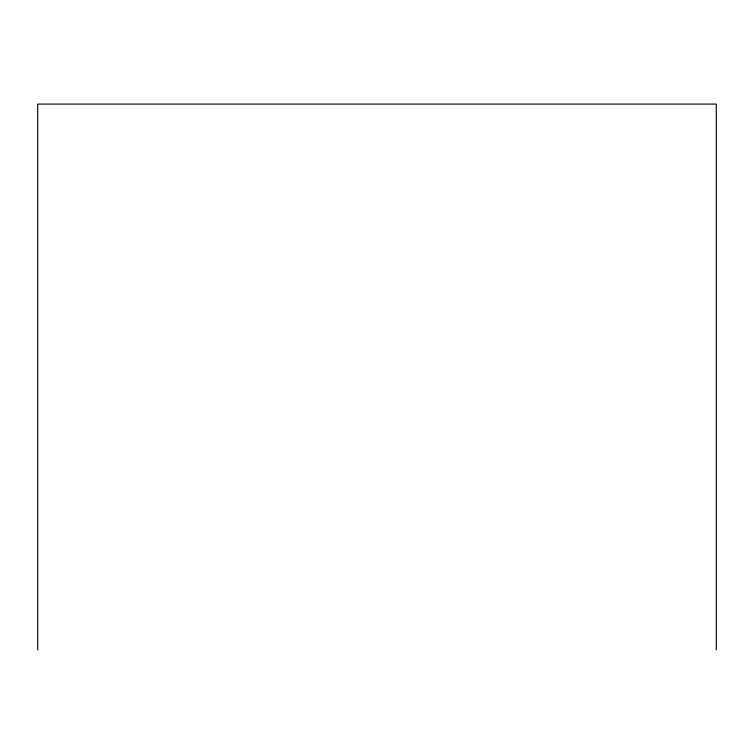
<?xml version="1.0" encoding="UTF-8"?>
<svg xmlns="http://www.w3.org/2000/svg" width="754" height="754" viewBox="0 0 754 754"><rect width="100%" height="100%" fill="white"/><g stroke="black" fill="none" stroke-linecap="round" stroke-linejoin="round"><path stroke-width="1.13" d="M716.3 649.91L716.3 104.09L37.7 104.09L37.7 649.91"/></g></svg>
